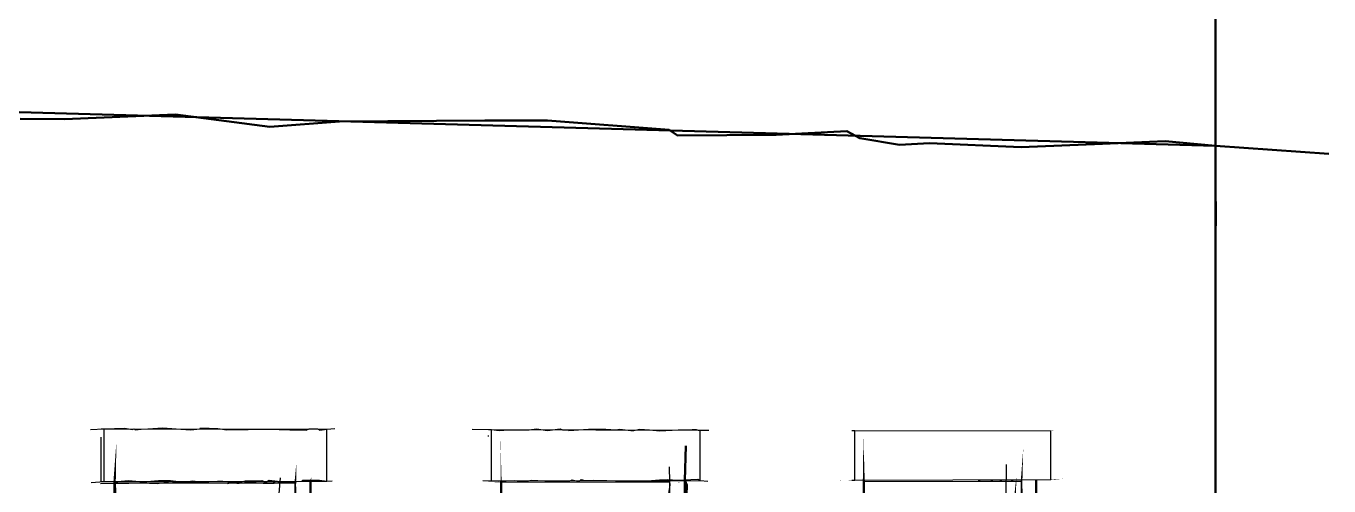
# Model space of a CAD drawing. Header units: inches. Extents: x -877 to 882, y -418 to 410.
# Drawn here: x 720.1 to 877.4, y -98.9 to -43.5 of the extents above; entities that cross this region are included whole.
import ezdxf

# ---------------------------------------------------------------- set-up
doc = ezdxf.new("R2010")
doc.units = ezdxf.units.IN
doc.header["$LTSCALE"] = 0.5
doc.header["$MEASUREMENT"] = 0
doc.layers.get('0').update_dxf_attribs({"lineweight": 18})
doc.layers.add('A-Glaz-Assm', color=71, linetype='Continuous', lineweight=25)
doc.layers.add('A-Wall', color=113, linetype='Continuous', lineweight=35)

# ---------------------------------------------------------------- blocks, each defined once
blk = doc.blocks.new('*U12')
at = {"color": 7, "linetype": 'Continuous', "lineweight": -3}
for p, q in [((775.94, -92.14), (775.94, -92.14)), ((729.18, -93.06), (729.18, -93.04)), ((729.18, -97.48), (729.18, -93.06)), ((775.94, -92.96), (775.94, -92.84)), ((729.18, -98.4), (729.18, -97.48)), ((729.18, -98.4), (729.18, -98.4)), ((775.94, -98.3), (775.94, -98.3))]:
    blk.add_line(p, q, dxfattribs=at)
at = {"layer": 'A-Glaz-Assm', "color": 252, "linetype": 'Continuous', "lineweight": 25}
for p, q in [((729.18, -92.03), (729.55, -92.03)), ((729.55, -98.4), (729.55, -92.03)), ((729.55, -92.03), (756.42, -92.09)), ((756.42, -98.34), (756.42, -92.09)), ((775.94, -92.14), (776.3, -92.14)), ((776.3, -98.31), (776.3, -92.14)), ((776.3, -92.14), (801.49, -92.2)), ((801.49, -98.26), (801.49, -92.2)), ((819.8, -92.25), (820.16, -92.25)), ((820.16, -98.22), (820.16, -92.25)), ((820.16, -92.25), (843.82, -92.3)), ((843.82, -98.17), (843.82, -92.3)), ((729.18, -98.4), (729.55, -98.4)), ((729.55, -98.4), (756.42, -98.34)), ((775.94, -98.3), (776.3, -98.31)), ((776.3, -98.31), (801.49, -98.26)), ((819.8, -98.22), (820.16, -98.22)), ((820.16, -98.22), (843.82, -98.17))]:
    blk.add_line(p, q, dxfattribs=at)
at = {"layer": 'A-Glaz-Assm', "color": 143, "linetype": 'Continuous', "lineweight": 25}
for p, q in [((730.82, -98.57), (747.45, -98.53)), ((730.82, -98.59), (752.63, -98.54)), ((747.45, -98.53), (752.63, -98.54)), ((752.63, -155.02), (752.63, -98.54)), ((777.48, -98.47), (792.73, -98.44)), ((777.48, -98.49), (797.84, -98.45)), ((792.73, -98.44), (797.84, -98.45)), ((797.84, -153.15), (797.84, -98.45)), ((821.24, -98.38), (835.25, -98.35)), ((821.24, -98.4), (840.29, -98.36)), ((835.25, -98.35), (840.29, -98.36)), ((840.29, -151.39), (840.29, -98.36))]:
    blk.add_line(p, q, dxfattribs=at)
at = {"layer": 'A-Wall', "color": 15, "linetype": 'Continuous', "lineweight": 50}
for p, q in [((863.68, -57.94), (863.68, 57.67)), ((551.23, -49.09), (863.68, -57.94)), ((863.68, -173.55), (863.68, -57.94)), ((730.82, -156.55), (730.82, -98.39)), ((751.49, -98.54), (751.49, -98.35)), ((754.46, -155.57), (754.46, -98.35)), ((777.48, -154.6), (777.48, -98.3)), ((796.71, -98.44), (796.71, -98.26)), ((799.64, -153.68), (799.64, -98.26)), ((821.24, -152.77), (821.24, -98.22)), ((839.17, -98.35), (839.17, -98.18)), ((842.06, -151.9), (842.06, -98.18))]:
    blk.add_line(p, q, dxfattribs=at)
at = {"layer": 'A-Wall', "color": 254, "linetype": 'Continuous', "lineweight": 50}
for p, q in [((747.36, -98.53), (747.36, -98.36)), ((792.64, -98.44), (792.64, -98.27)), ((835.16, -98.35), (835.16, -98.19))]:
    blk.add_line(p, q, dxfattribs=at)
at = {"layer": 'A-Wall', "color": 252, "linetype": 'Continuous', "lineweight": 50}
for p, q in [((748.95, -98.54), (748.95, -98.36)), ((794.2, -98.44), (794.2, -98.27)), ((836.69, -98.35), (836.69, -98.19))]:
    blk.add_line(p, q, dxfattribs=at)
at = {"layer": 'A-Wall', "color": 51, "linetype": 'Continuous', "lineweight": 50}
for p, q in [((750.06, -98.54), (750.06, -98.36)), ((795.29, -98.44), (795.29, -98.27)), ((837.77, -98.35), (837.77, -98.18))]:
    blk.add_line(p, q, dxfattribs=at)
blk = doc.blocks.new('New Napkin Sketch')
at = {"layer": 'A-Wall', "color": 252, "linetype": 'Continuous', "lineweight": 25}
for p, q in [((729.18, -92.03), (729.55, -92.03)), ((729.55, -98.4), (729.55, -92.03)), ((756.42, -98.34), (756.42, -92.09)), ((775.94, -92.14), (776.3, -92.14)), ((776.3, -98.31), (776.3, -92.14)), ((801.49, -98.26), (801.49, -92.2)), ((819.8, -92.25), (820.16, -92.25)), ((820.16, -98.22), (820.16, -92.25)), ((843.82, -98.17), (843.82, -92.3)), ((729.18, -98.4), (729.55, -98.4)), ((775.94, -98.3), (776.3, -98.31)), ((819.8, -98.22), (820.16, -98.22))]:
    blk.add_line(p, q, dxfattribs=at)
at = {"layer": 'A-Wall', "color": 7, "linetype": 'Continuous', "lineweight": -3}
for p, q in [((775.94, -92.14), (775.94, -92.14)), ((729.18, -93.06), (729.18, -93.04)), ((729.18, -97.48), (729.18, -93.06)), ((775.94, -92.96), (775.94, -92.84)), ((729.18, -98.4), (729.18, -97.48)), ((729.18, -98.4), (729.18, -98.4)), ((775.94, -98.3), (775.94, -98.3))]:
    blk.add_line(p, q, dxfattribs=at)
at = {"layer": 'A-Wall', "color": 143, "linetype": 'Continuous', "lineweight": 25}
for p, q in [((730.82, -98.57), (747.45, -98.53)), ((747.45, -98.53), (752.63, -98.54)), ((777.48, -98.47), (792.73, -98.44)), ((792.73, -98.44), (797.84, -98.45)), ((821.24, -98.38), (835.25, -98.35)), ((821.24, -98.4), (840.29, -98.36)), ((835.25, -98.35), (840.29, -98.36))]:
    blk.add_line(p, q, dxfattribs=at)
at = {"layer": 'A-Wall', "color": 254, "linetype": 'Continuous', "lineweight": 50}
for p, q in [((747.36, -98.53), (747.36, -98.36)), ((792.64, -98.44), (792.64, -98.27)), ((835.16, -98.35), (835.16, -98.19))]:
    blk.add_line(p, q, dxfattribs=at)
at = {"layer": 'A-Wall', "color": 252, "linetype": 'Continuous', "lineweight": 50}
for p, q in [((748.95, -98.54), (748.95, -98.36)), ((794.2, -98.44), (794.2, -98.27)), ((836.69, -98.35), (836.69, -98.19))]:
    blk.add_line(p, q, dxfattribs=at)
at = {"layer": 'A-Wall', "color": 51, "linetype": 'Continuous', "lineweight": 50}
for p, q in [((750.06, -98.54), (750.06, -98.36)), ((795.29, -98.44), (795.29, -98.27)), ((837.77, -98.35), (837.77, -98.18))]:
    blk.add_line(p, q, dxfattribs=at)
at = {"layer": 'A-Wall', "color": 15, "linetype": 'Continuous', "lineweight": 50}
for p, q in [((751.49, -98.54), (751.49, -98.35)), ((796.71, -98.44), (796.71, -98.26)), ((839.17, -98.35), (839.17, -98.18))]:
    blk.add_line(p, q, dxfattribs=at)
at = {"layer": 'A-Wall', "color": 15, "linetype": 'Continuous', "lineweight": 50, "extrusion": (0, 0, -1)}
for points in [[(-863.77, -63.62, 0, 0.19, 0), (-863.68, -57.94, 0.19, 0, 0), (-863.54, -49.54, 0, 0, 0), (-863.51, -40.69, 0, 0, 0)], [(-863.21, -181.32, 0, 0.236, 0), (-863.68, -173.55, 0.236, 0, 0), (-863.46, -165.92, 0, 0, 0), (-863.34, -163.36, 0, 0, 0), (-864.12, -152.08, 0, 0, 0), (-864.23, -140.88, 0, 0, 0), (-863.82, -138, 0, 0, 0), (-864, -136.59, 0, 0, 0), (-863.95, -132.88, 0, 0, 0), (-863.64, -122.62, 0, 0, 0), (-863.91, -111.37, 0, 0, 0), (-864.23, -105.11, 0, 0, 0), (-863.36, -95.86, 0, 0, 0), (-864.17, -89.91, 0, 0, 0), (-863.95, -87.12, 0, 0, 0), (-863.77, -76.71, 0, 0, 0), (-863.41, -71.81, 0, 0, 0), (-863.88, -68.36, 0, 0.264, 0), (-863.68, -57.94, 0.264, 0, 0), (-863.8, -49.76, 0, 0, 0)], [(-731.02, -157.65, 0, 0.228, 0), (-730.82, -156.55, 0.228, 0, 0), (-730.91, -151.07, 0, 0, 0), (-731.02, -146.45, 0, 0, 0), (-730.69, -143.9, 0, 0, 0), (-730.97, -142.98, 0, 0, 0), (-730.85, -139.74, 0, 0, 0), (-730.83, -138.69, 0, 0, 0), (-730.58, -136.43, 0, 0, 0), (-730.69, -136.34, 0, 0, 0), (-730.54, -130.88, 0, 0, 0), (-730.58, -129.83, 0, 0, 0), (-730.6, -128, 0, 0, 0), (-730.7, -124.68, 0, 0, 0), (-730.59, -124.13, 0, 0, 0), (-730.92, -123.93, 0, 0, 0), (-730.84, -119.41, 0, 0, 0), (-730.94, -115.44, 0, 0, 0), (-731.01, -111.27, 0, 0, 0), (-731.07, -108.11, 0, 0, 0), (-730.97, -105.39, 0, 0, 0), (-731.11, -100.82, 0, 0.284, 0), (-730.82, -98.39, 0.284, 0, 0), (-731.04, -93.53, 0, 0, 0)], [(-777.46, -158.82, 0, 0.0218, 0), (-777.48, -154.6, 0.0218, 0, 0), (-777.5, -150.74, 0, 0, 0), (-777.31, -146.54, 0, 0, 0), (-777.38, -145.38, 0, 0, 0), (-777.37, -142.38, 0, 0, 0), (-777.62, -137.44, 0, 0, 0), (-777.21, -136.98, 0, 0, 0), (-777.46, -131.8, 0, 0, 0), (-777.62, -127.02, 0, 0, 0), (-777.61, -126.76, 0, 0, 0), (-777.44, -124.14, 0, 0, 0), (-777.69, -119.48, 0, 0, 0), (-777.51, -118.03, 0, 0, 0), (-777.55, -114.23, 0, 0, 0), (-777.51, -112.72, 0, 0, 0), (-777.69, -110.89, 0, 0, 0), (-777.35, -105.51, 0, 0, 0), (-777.45, -104.06, 0, 0, 0), (-777.39, -103.05, 0, 0.0984, 0), (-777.48, -98.3, 0.0984, 0, 0), (-777.38, -93, 0, 0, 0)], [(-821.34, -103.12, 0, 0.228, 0), (-821.24, -98.22, 0.228, 0, 0), (-821.2, -92.98, 0, 0, 0)], [(-841.82, -155.26, 0, 0.144, 0), (-842.06, -151.9, 0.144, 0, 0), (-841.9, -150.52, 0, 0, 0), (-842.27, -148.59, 0, 0, 0), (-841.92, -147.68, 0, 0, 0), (-842.21, -147.34, 0, 0, 0), (-842.09, -146.4, 0, 0, 0), (-841.82, -144, 0, 0, 0), (-841.91, -140.82, 0, 0, 0), (-842.13, -136.9, 0, 0, 0), (-842.14, -134.58, 0, 0, 0), (-842.23, -131.27, 0, 0, 0), (-842.23, -128.35, 0, 0, 0), (-842.23, -123.64, 0, 0, 0), (-841.82, -118.75, 0, 0, 0), (-842.02, -117.44, 0, 0, 0), (-842.01, -116.76, 0, 0, 0), (-842.06, -111.57, 0, 0, 0), (-842.32, -108.4, 0, 0, 0), (-842.2, -104.2, 0, 0, 0), (-842.18, -101.88, 0, 0, 0), (-842.12, -98.83, 0, 0.00821, 0), (-842.06, -98.18, 0.00821, 0, 0), (-842.06, -97.36, 0, 0, 0)], [(-754.44, -156.72, 0, 0.127, 0), (-754.46, -155.57, 0.127, 0, 0), (-754.26, -150.87, 0, 0, 0), (-754.73, -148.37, 0, 0, 0), (-754.38, -144.56, 0, 0, 0), (-754.44, -143.16, 0, 0, 0), (-754.2, -138.02, 0, 0, 0), (-754.37, -135.8, 0, 0, 0), (-754.45, -132.39, 0, 0, 0), (-754.57, -131.33, 0, 0, 0), (-754.35, -126.17, 0, 0, 0), (-754.71, -121.81, 0, 0, 0), (-754.44, -117.84, 0, 0, 0), (-754.6, -115.49, 0, 0, 0), (-754.22, -110.23, 0, 0, 0), (-754.47, -105.81, 0, 0, 0), (-754.35, -102.41, 0, 0, 0), (-754.28, -101.43, 0, 0, 0), (-754.7, -101.22, 0, 0.138, 0), (-754.46, -98.35, 0.138, 0, 0), (-754.56, -97.91, 0, 0, 0)]]:
    blk.add_lwpolyline(points, format="xyseb", dxfattribs=at)
for points in [[(-719.43, -54.68), (-724.79, -54.73), (-738.15, -54.16), (-749.57, -55.65), (-757.96, -54.98), (-775.52, -54.86), (-783.07, -54.86), (-797.75, -56), (-798.75, -56.68), (-810.65, -56.59), (-819.2, -56.17), (-820.78, -57.02), (-825.57, -57.81), (-829.16, -57.6), (-840.22, -58.08), (-850.04, -57.68), (-857.61, -57.35), (-863.68, -57.94), (-877.39, -58.9)], [(-799.76, -102.44), (-799.87, -98.83), (-799.64, -98.26), (-799.76, -94.11)]]:
    blk.add_lwpolyline(points, dxfattribs=at)
at = {"layer": 'A-Wall', "color": 252, "linetype": 'Continuous', "lineweight": 25, "extrusion": (0, 0, -1)}
for points in [[(-727.9, -92.14), (-729.55, -92.03), (-732, -91.96), (-732.97, -92.12), (-733.17, -92.05), (-733.32, -92.16), (-734.03, -92.08), (-734.84, -92.03), (-736.63, -91.92), (-738.82, -92.07), (-739.98, -92.18), (-741.14, -92.05), (-741.2, -91.92), (-743.28, -92), (-744.38, -92.17), (-746.92, -92.14), (-748.64, -92.1), (-749.18, -92.1), (-749.35, -92.08), (-751.95, -92.18), (-753.95, -92.22), (-754.31, -92.03), (-755.28, -92.04), (-755.3, -92.06), (-755.58, -92.19), (-756.42, -92.09), (-757.38, -92.01)], [(-773.96, -92.1), (-776.3, -92.14), (-777.25, -92.26), (-778.42, -92.15), (-779.28, -92.17), (-780.86, -92.18), (-781.73, -92.04), (-783.07, -92.23), (-784.6, -92.04), (-784.87, -92.17), (-785.59, -92.16), (-785.63, -92.26), (-788, -92.1), (-790.09, -92.1), (-791.31, -92.15), (-791.78, -92.1), (-793.44, -92.29), (-793.44, -92.25), (-794.23, -92.08), (-795.38, -92.18), (-796.63, -92.28), (-798.83, -92.18), (-800.53, -92.14), (-801.02, -92.13), (-801.25, -92.2), (-801.49, -92.2), (-802.53, -92.19)], [(-728, -98.53), (-729.55, -98.4), (-731.22, -98.38), (-732.45, -98.27), (-733.86, -98.41), (-734.22, -98.43), (-736.13, -98.26), (-737.55, -98.26), (-739.16, -98.46), (-740.23, -98.31), (-741.15, -98.43), (-743.24, -98.35), (-743.88, -98.35), (-745.64, -98.47), (-746.07, -98.43), (-746.57, -98.3), (-748.11, -98.33), (-748.58, -98.27), (-749.08, -98.47), (-749.46, -98.25), (-751.47, -98.48), (-753.43, -98.37), (-753.52, -98.25), (-755.54, -98.24), (-756.42, -98.34), (-757.07, -98.3)], [(-775.28, -98.28), (-776.3, -98.31), (-777.13, -98.34), (-779.09, -98.26), (-779.69, -98.37), (-780.79, -98.3), (-781.11, -98.23), (-783.54, -98.35), (-784.77, -98.34), (-785.68, -98.35), (-786.03, -98.18), (-786.89, -98.38), (-787.14, -98.17), (-787.58, -98.26), (-788.63, -98.24), (-790.22, -98.26), (-792.27, -98.34), (-792.31, -98.31), (-793.41, -98.39), (-795.63, -98.26), (-796.6, -98.21), (-797.61, -98.16), (-798.72, -98.25), (-801.22, -98.13), (-801.49, -98.26), (-802.42, -98.35)]]:
    blk.add_lwpolyline(points, dxfattribs=at)
for points in [[(-819.95, -92.18, 0, 0.0505, 0), (-820.16, -92.25, 0.0505, 0, 0), (-821.7, -92.21, 0, 0, 0), (-823.48, -92.33, 0, 0, 0), (-823.84, -92.22, 0, 0, 0), (-825.67, -92.2, 0, 0, 0), (-827.28, -92.26, 0, 0, 0), (-827.39, -92.37, 0, 0, 0), (-828.65, -92.33, 0, 0, 0), (-829.56, -92.2, 0, 0, 0), (-831.32, -92.19, 0, 0, 0), (-833.24, -92.17, 0, 0, 0), (-833.57, -92.32, 0, 0, 0), (-834.38, -92.17, 0, 0, 0), (-834.99, -92.39, 0, 0, 0), (-836.52, -92.32, 0, 0, 0), (-838.85, -92.19, 0, 0, 0), (-840.69, -92.41, 0, 0, 0), (-840.88, -92.19, 0, 0, 0), (-841.78, -92.29, 0, 0, 0), (-842.9, -92.31, 0, 0.0465, 0), (-843.82, -92.3, 0.0465, 0, 0), (-844.11, -92.29, 0, 0, 0)], [(-818.07, -98.29, 0, 0.0223, 0), (-820.16, -98.22, 0.0223, 0, 0), (-820.84, -98.19, 0, 0, 0), (-821.3, -98.3, 0, 0, 0), (-822.79, -98.2, 0, 0, 0), (-824.7, -98.19, 0, 0, 0), (-825.4, -98.12, 0, 0, 0), (-825.45, -98.15, 0, 0, 0), (-825.59, -98.12, 0, 0, 0), (-826.12, -98.16, 0, 0, 0), (-827.54, -98.23, 0, 0, 0), (-829.09, -98.17, 0, 0, 0), (-831.06, -98.21, 0, 0, 0), (-833.2, -98.27, 0, 0, 0), (-834.04, -98.23, 0, 0, 0), (-836.19, -98.11, 0, 0, 0), (-836.38, -98.17, 0, 0, 0), (-836.44, -98.17, 0, 0, 0), (-838.22, -98.1, 0, 0, 0), (-840.45, -98.17, 0, 0, 0), (-841.6, -98.29, 0, 0, 0), (-843.68, -98.24, 0, 0, 0), (-843.8, -98.28, 0, 0.0745, 0), (-843.82, -98.17, 0.0745, 0, 0), (-845.39, -98.07, 0, 0, 0)]]:
    blk.add_lwpolyline(points, format="xyseb", dxfattribs=at)
at = {"layer": 'A-Wall', "color": 143, "linetype": 'Continuous', "lineweight": 25, "extrusion": (0, 0, -1)}
for points in [[(-840.08, -152.39, 0, 0.149, 0), (-840.29, -151.39, 0.149, 0, 0), (-840.34, -150.08, 0, 0, 0), (-840.5, -145.36, 0, 0, 0), (-840.22, -144.14, 0, 0, 0), (-840.22, -142.5, 0, 0, 0), (-840.55, -141.61, 0, 0, 0), (-840.5, -138.23, 0, 0, 0), (-840.24, -133.95, 0, 0, 0), (-840.16, -132.16, 0, 0, 0), (-840.14, -131.3, 0, 0, 0), (-840.12, -129.39, 0, 0, 0), (-840.17, -125.33, 0, 0, 0), (-840.26, -122.56, 0, 0, 0), (-840.41, -120.48, 0, 0, 0), (-840.16, -118.61, 0, 0, 0), (-840.15, -114.28, 0, 0, 0), (-840.14, -113.53, 0, 0, 0), (-840.12, -110.2, 0, 0, 0), (-840.55, -107.37, 0, 0, 0), (-840.47, -104.06, 0, 0, 0), (-840.43, -102.1, 0, 0.201, 0), (-840.29, -98.36, 0.201, 0, 0), (-840.49, -94.42, 0, 0, 0)], [(-752.75, -159.76, 0, 0.154, 0), (-752.63, -155.02, 0.154, 0, 0), (-752.57, -154.25, 0, 0, 0), (-752.77, -149.17, 0, 0, 0), (-752.55, -143.78, 0, 0, 0), (-752.66, -140.72, 0, 0, 0), (-752.72, -135.57, 0, 0, 0), (-752.71, -130.7, 0, 0, 0), (-752.69, -126.31, 0, 0, 0), (-752.66, -123.24, 0, 0, 0), (-752.8, -123.24, 0, 0, 0), (-752.52, -119.96, 0, 0, 0), (-752.88, -116.89, 0, 0, 0), (-752.7, -112.18, 0, 0, 0), (-752.89, -111.29, 0, 0, 0), (-752.63, -106.58, 0, 0, 0), (-752.76, -102.15, 0, 0.197, 0), (-752.63, -98.54, 0.197, 0, 0), (-752.77, -96, 0, 0, 0)], [(-776.66, -98.48, 0, 0.0612, 0), (-777.48, -98.49, 0.0612, 0, 0), (-778.96, -98.47, 0, 0, 0), (-780.07, -98.42, 0, 0, 0), (-781.49, -98.41, 0, 0, 0), (-782.9, -98.41, 0, 0, 0), (-783.49, -98.41, 0, 0, 0), (-784.62, -98.42, 0, 0, 0), (-784.99, -98.46, 0, 0, 0), (-786.1, -98.55, 0, 0, 0), (-787.55, -98.53, 0, 0, 0), (-789.22, -98.36, 0, 0, 0), (-791.08, -98.52, 0, 0, 0), (-792.71, -98.49, 0, 0, 0), (-794.62, -98.4, 0, 0, 0), (-796.65, -98.55, 0, 0.018, 0), (-797.84, -98.45, 0.018, 0, 0), (-799.32, -98.49, 0, 0, 0)], [(-839.52, -150.18, 0, 0.242, 0), (-839.52, -149.77, 0.242, 0, 0), (-839.73, -149.03, 0, 0, 0), (-839.46, -147.02, 0, 0, 0), (-839.32, -145.52, 0, 0, 0), (-839.4, -141.54, 0, 0, 0), (-839.68, -140.22, 0, 0, 0), (-839.7, -135.75, 0, 0, 0), (-839.6, -134.11, 0, 0, 0), (-839.69, -133.55, 0, 0, 0), (-839.45, -132.67, 0, 0, 0), (-839.28, -131.37, 0, 0, 0), (-839.7, -127.61, 0, 0, 0), (-839.52, -123.46, 0, 0, 0), (-839.38, -119.37, 0, 0, 0), (-839.35, -119.28, 0, 0, 0), (-839.67, -116.71, 0, 0, 0), (-839.5, -115.82, 0, 0, 0), (-839.39, -111.32, 0, 0, 0), (-839.31, -106.7, 0, 0, 0), (-839.49, -102.38, 0, 0, 0), (-839.36, -100.13, 0, 0.202, 0), (-839.52, -100.01, 0.202, 0, 0), (-839.65, -97.85, 0, 0, 0)]]:
    blk.add_lwpolyline(points, format="xyseb", dxfattribs=at)
for points in [[(-797.6, -100.7), (-797.87, -98.82), (-797.84, -98.45), (-797.8, -96.62)], [(-729.1, -98.63), (-730.82, -98.59), (-732.54, -98.58), (-733.96, -98.54), (-735.01, -98.58), (-735.95, -98.65), (-737.02, -98.49), (-737.7, -98.54), (-737.95, -98.48), (-739.12, -98.48), (-741.09, -98.51), (-742.52, -98.56), (-744.43, -98.57), (-744.45, -98.65), (-745.18, -98.46), (-745.59, -98.61), (-745.86, -98.62), (-747.11, -98.44), (-748.74, -98.58), (-750.07, -98.61), (-750.57, -98.52), (-750.65, -98.49), (-751.09, -98.48), (-752.48, -98.48), (-752.5, -98.52), (-752.63, -98.54), (-752.73, -98.57)]]:
    blk.add_lwpolyline(points, dxfattribs=at)
at = {"layer": 'A-Wall', "color": 141, "linetype": 'Continuous', "lineweight": 25, "extrusion": (0, 0, -1)}
for points in [[(-838.44, -100.01), (-838.46, -96.33)], [(-750.64, -100.31), (-750.83, -97.95)]]:
    blk.add_lwpolyline(points, dxfattribs=at)

msp = doc.modelspace()

# ---------------------------------------------------------------- block references
msp.add_blockref('New Napkin Sketch', (0, 0))
at = {"color": 7, "linetype": 'Continuous', "lineweight": -3}
msp.add_blockref('*U12', (0, 0), dxfattribs=at)

doc.saveas('drawing.dxf')
